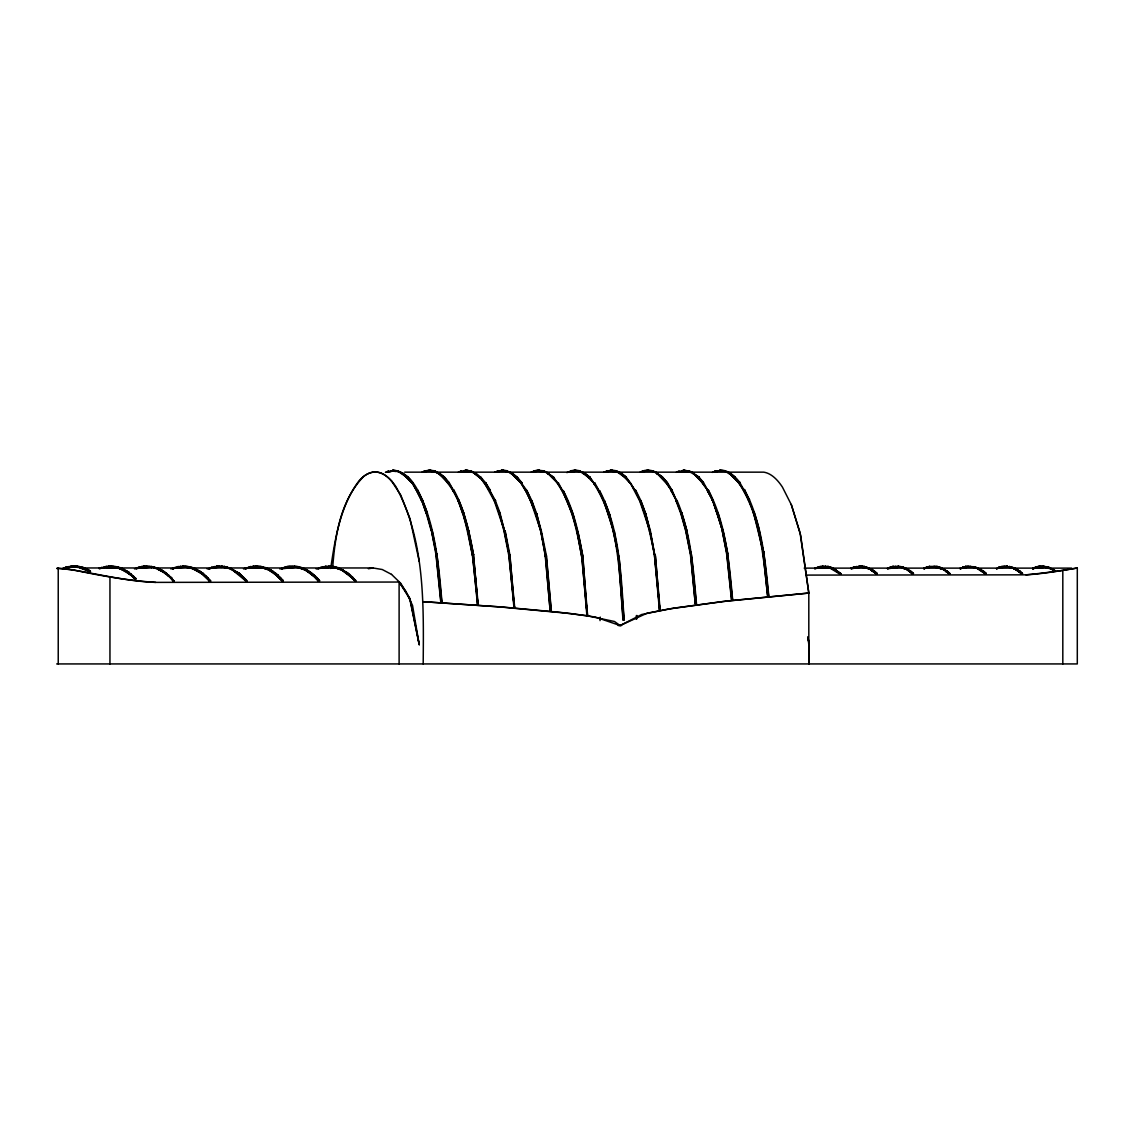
<?xml version="1.0" encoding="UTF-8"?>
<svg xmlns="http://www.w3.org/2000/svg" width="1134" height="1134" viewBox="0 0 1134 1134"><rect width="100%" height="100%" fill="white"/><g stroke="black" fill="none" stroke-linecap="round" stroke-linejoin="round"><path stroke-width="1.5" d="M71.144 566.787L68.635 566.617L67.997 567.567L75.751 566.646L71.329 566.192L67.997 567.567L77.098 566.731L74.688 566.277L75.34 567.241L77.098 566.731L72.661 566.079L66.637 567.142L67.331 568.106L63.986 568.687L63.958 567.964L65.956 567.298L65.999 568.474L65.956 567.298L65.999 568.474M258.098 566.716L253.364 566.164L250.245 567.468L260.735 567.61L260.749 566.419L260.083 567.383L263.612 567.539L255.816 567.213L255.164 566.263C266.249 565.356 276.653 572.457 283.302 580.863L282.196 581.203L272.415 571.621L267.482 568.914L270.558 571.097L270.629 569.92L269.906 570.87L277.929 576.356L278.028 575.207L272.415 571.621L272.358 572.344L273.096 571.408L272.415 571.621L283.302 580.863M294.599 567.298L294.613 566.121L286.562 566.745L286.576 567.482L297.477 567.014L281.657 568.843L289.028 566.39L297.477 567.014L293.947 567.071L294.613 566.121C304.677 566.887 313.423 573.152 319.618 580.806L318.512 581.147L313.594 576.1L303.813 568.899L311.779 574.286L319.136 581.373M318.456 568.488L333.807 567.014L328.477 566.036L328.477 567.213L336.259 567.524L332.716 567.369L333.396 566.419L338.329 567.68L348.181 573.095L353.468 578.057L353 578.623L340.129 568.885L348.095 574.258L355.452 581.317L355.58 580.197L342.581 570.104L350.42 575.703M335.664 567.524L338.712 568.276L332.744 566.646L330.277 566.348L330.277 567.071L330.944 566.121L327.811 566.986L331.341 566.702L330.944 566.121M890.743 568.091L890.048 567.142L893.195 566.334L893.223 567.51L892.543 566.561L898.61 566.674L890.7 566.915L887.582 568.772L898.213 567.269L898.213 566.093L897.547 567.043L901.119 567.014L897.547 567.043L898.213 566.093L903.217 567.085L910.73 571.012L913.239 573.053L913.139 574.201L905.06 568.276L913.139 574.201M971.257 566.674L970.194 567.043L973.752 567L967.699 566.291L968.365 567.241L973.752 567L965.204 567.298L960.229 568.786L965.856 566.334L970.676 566.674M1045.761 566.986L1048.014 568.077L1048.043 566.901L1047.362 567.851L1054.719 570.374L1048.057 566.901L1045.279 566.617L1045.917 567.581L1046.342 566.986L1043.195 566.334L1043.181 567.071L1043.847 566.107L1037.553 566.546L1032.734 568.885L1038.999 567.142L1046.342 566.986L1038.999 566.405L1034.818 568.077L1043.847 567.298L1043.847 566.107M72.009 567.043L72.661 566.079L72.009 567.043L74.688 566.277L75.34 567.241L75.354 566.05M90.04 571.805L78.7 567.454L79.38 566.49L79.352 567.68L79.777 567.085L77.367 566.504L90.479 571.224L83.406 567.524L76.687 566.135L76.673 567.312M136.789 568.46L152.183 567.028L141.254 567.468L143.706 566.39L151.786 566.433L151.758 567.624L151.12 566.66L154.252 566.972L164.147 571.479L171.914 578.269L171.447 578.836L165.933 573.464L166.613 573.251L165.876 574.187L163.466 571.692L156.067 567.964L158.491 569.679L159.199 568.729L166.981 573.818L165.933 573.464M229.366 567.709L229.323 568.899L229.763 568.304L226.899 566.957L226.219 567.921L229.763 568.304L224.433 566.433L224.419 567.61L224.433 566.433L217.033 566.164L208.996 568.829L217.445 566.759L224.83 567.028L213.915 567.468L214.553 566.518L214.581 567.695L212.115 568.262M257.616 567.085L258.694 566.716M293.947 567.071L294.429 566.716M394.901 471.475L398.53 471.333L392.647 471.021L393.3 470.071C413.726 472.765 420.856 496.805 427.447 513.163L426.299 513.433L421.635 500.08L416.802 490.2L417.51 490.001L416.688 490.838L411.968 482.63L402.315 473.204L408.169 477.386L412.989 482.971L412.521 483.523L402.315 473.204M719.636 471.035L725.519 471.29L719.636 471.035L720.317 470.071C728.708 470.1 735.201 476.351 739.921 482.659L738.815 482.999L729.261 473.076L735.115 477.187L734.024 477.542L729.275 473.076L739.453 483.212L739.595 482.12L738.801 482.985C760.701 515.984 763.38 557.318 767.562 595.506L768.739 595.393C765.549 562.875 762.431 529.592 749.248 499.3L748.383 500.037L749.531 499.754L744.4 489.534L743.592 490.37L749.021 500.264L744.428 489.576L743.606 490.398L744.428 489.576M729.275 473.076L729.885 474.026L724.924 471.29M933.863 567.043L937.01 567.61L937.435 567.014L934.529 567.269L933.877 566.305L937.038 566.419L939.533 567.071L939.505 568.247L936.372 566.646L939.93 567.652L939.491 568.247L939.533 567.071M999.72 568.12L999.026 567.17L1001.52 566.575L1007.573 566.674L999.678 566.943L996.573 568.8L1001.535 567.298L1007.162 567.269L1007.176 566.079L1006.51 567.043L1010.068 567L1004.681 566.064L999.692 566.943L999.054 567.893L1007.573 566.674L1012.563 567.638L1012.138 568.233L1009.005 566.631L1012.166 567.043L1020.019 571.508L1022.514 573.506L1022.06 574.073L1013.994 568.233L1022.06 574.073M1009.657 567.595L1009.671 566.405L1008.991 567.369M1043.195 566.334L1043.847 567.298M330.277 566.348L330.93 567.298M458.845 472.07L461.254 470.893L460.645 471.829L471.361 471.375L466.117 470.071L465.45 471.021L471.361 471.375L466.131 470.071L458.193 472.297M494.594 472.268L502.518 470.071L501.866 471.021L502.518 470.071L507.366 470.794L507.352 471.985L501.852 470.298L507.763 471.39L507.337 471.985L507.366 470.794M615.762 471.021L616.372 471.971L610.9 471.021L606.08 471.829L611.58 470.071L616.414 470.794L615.719 471.744L616.414 470.794L621.262 473.091L626.124 477.003L630.83 483.807L620.596 473.303L615.762 471.021L626.025 478.151L626.138 477.031L620.61 473.317L621.29 473.091L625.883 477.584M684.057 471.248L684.057 470.071L683.391 471.021L689.288 471.319L684.071 470.071L678.6 471.886L689.288 471.319L683.405 470.298L684.071 471.248L688.692 471.319M123.776 570.473L124.485 569.523L123.776 570.473L123.819 569.75L126.739 570.799L131.615 574.612L131.147 575.179L121.522 569.41L122.231 568.46L122.189 569.637L119.283 568.559L119.311 567.822L123.819 569.75L130.509 574.966L131.615 574.612L119.977 567.595L117.723 566.929L117.681 568.106L117.723 566.929L113.216 566.149L105.788 566.575L106.468 567.539L117.695 568.106L117.723 566.929L117.695 568.106M151.772 567.624L151.587 567.028M154.224 568.162L154.252 566.972L154.224 568.162L151.105 567.397M187.918 567.028L177.57 566.731L177.584 567.468L184.97 567.085L190.555 568.148L190.569 566.972L189.888 567.921L193.007 568.899L193.432 568.318L188.499 567.028L178.251 567.695L177.57 566.731L185.636 566.121L190.569 566.972L190.555 568.148L190.569 566.972L193.049 567.723L203.298 573.79L210.683 580.962L209.577 581.303L202.192 574.144L194.807 569.665L195.516 568.715L202.929 573.209L210.683 580.962M223.767 566.66L223.752 567.383L227.296 567.553L218.834 566.263L211.434 567.312L211.448 568.035L212.512 567.666L211.434 567.312M263.187 568.134L263.017 567.539M299.504 568.12L299.546 566.943L299.518 568.134L296.881 567.014M81.364 568.063L82.059 567.113L82.017 568.29M829.904 568.063L830.584 567.099L833.093 568.091L840.989 573.705L839.883 574.059L829.89 568.063L830.598 567.099L830.556 568.29L819.91 567.284L819.896 566.546L828.075 566.433L833.051 569.268L833.107 568.091L833.051 569.268M868.743 568.29L869.367 569.254L866.234 567.312L871.918 569.381L876.936 573.095L876.837 574.243L868.743 568.29L871.848 570.558L871.933 569.396L871.196 570.331L876.837 574.243M986.211 573.549L983.362 570.955L982.625 571.89L983.717 571.536L980.853 569.311L975.183 567.284L985.758 574.116L985.843 572.968L977.678 568.247L985.758 574.116M1014.675 568.006L1013.952 568.956L1014.675 568.006L1017.155 569.282L1017.099 570.459L1011.967 567.638M905.031 568.999L905.726 568.049L905.669 569.225L902.522 568.035L903.217 567.085L903.188 568.262L900.524 567.014M936.358 567.383L937.038 566.419L937.01 567.61M82.711 568.474L83.392 567.524L85.872 569.14M124.272 570.118L119.311 567.822L122.189 569.637L122.231 568.46L122.174 569.637M156.038 568.687L156.719 567.737L159.582 569.325L158.491 569.679L159.199 568.744L159.143 569.906L156.067 567.964M267.482 568.914L268.106 569.863L264.987 568.658L265.682 567.709L265.654 568.885L262.535 567.907M303.813 568.899L304.422 569.849L301.318 568.644L302.013 567.695L301.97 568.871L298.852 567.893M335.182 567.893L338.286 568.857L338.329 567.68L337.634 568.63L340.739 569.835L340.129 568.885M1049.474 567.865L1054.28 570.955M264.987 568.658L265.696 567.709L265.639 568.885M301.318 568.644L302.013 567.695L301.956 568.871M338.13 568.276L338.286 568.857M832.427 568.318L834.893 570.359L835.985 569.991L832.427 568.318L840.535 574.286M943.871 569.566L944.48 570.501L941.362 568.262L947.046 570.983L949.909 573.591L949.441 574.158L943.871 569.566L949.441 574.158M977.678 568.247L980.626 569.892M1047.377 567.128L1050.523 568.219L1048.057 566.901L1048.014 568.077M246.517 581.473L239.146 574.343L231.166 568.928L239.246 573.18L246.645 580.353L246.517 581.473L231.166 568.928L239.6 573.761L246.999 580.906M866.206 568.049L866.915 567.099L866.872 568.276L861.216 567.043L851.237 568.772L851.209 568.035L854.37 566.915L862.294 566.688L867.297 567.68L866.206 568.049L869.367 569.254M902.522 568.035L903.231 567.085L902.536 568.035L905.669 569.225L905.06 568.276M938.839 568.021L939.547 567.071L942.042 568.035L941.985 569.211L938.839 568.021L941.985 569.211L942.042 568.035L941.333 568.984M975.183 567.284L978.727 568.602L972.689 566.646L975.85 567.057L975.807 568.233M444.23 476.89L443.493 477.811L444.599 477.457L438.73 473.247L443.55 477.102L448.936 483.623L444.23 476.89L439.411 473.02L438.688 473.955C462.218 493.403 466.145 526.913 472.368 554.88L473.53 554.696C469.49 532.569 464.77 510.102 453.94 490.157L453.118 490.979L453.94 490.157M475.103 473.998L475.812 473.048L481.014 477.527L479.923 477.882L475.089 473.998L475.826 473.062L475.103 473.998L480.561 478.094L485.366 483.722L485.848 483.169L484.728 483.495L494.367 501.072L504.616 531.279L500.066 513.333L499.173 513.957L500.335 513.716L495.218 500.321L494.353 501.044L495.501 500.774L489.675 490.498L494.991 501.271M512.171 474.267L506.714 471.035L512.228 473.091L517.076 477.017L521.938 482.715L521.796 483.835L511.547 473.317L517.444 477.598L521.782 483.807L516.409 477.258L511.562 473.332M553.378 478.222L553.505 477.088L553.378 478.222L547.963 473.36L553.505 477.088L558.226 483.934L547.977 473.374L553.86 477.669L552.768 478.024L547.977 473.374M589.779 478.279L589.907 477.145L589.779 478.279L579.531 471.064L585.045 473.161L589.907 477.145L594.627 484.005L584.364 473.388L590.261 477.712L589.17 478.066L584.379 473.402M656.827 473.232L662.327 476.875L662.242 478.024L656.813 473.232L662.327 476.875L667.175 482.503L671.838 491.164L666.395 483.382L656.827 473.232L662.695 477.442L667.515 483.056L672.334 490.625L671.2 490.937L672.023 490.101L676.644 501.03L671.2 490.937L672.037 490.129M698.572 476.762L697.793 477.655L698.572 476.762L703.378 482.304L703.222 483.382L693.044 473.147L698.544 476.734L703.25 483.41L693.058 473.161L698.913 477.315L697.807 477.669L693.058 473.161M871.848 570.558L871.933 569.396L877.291 573.662M126.058 571.026L126.668 571.975L126.739 570.799M1053.628 570.742L1054.336 569.792M89.388 571.579L82.725 567.751M199.726 572.386L199.782 571.678L208.217 578.227L207.749 578.794L199.782 571.678L194.85 568.942L187.45 566.66L182.517 566.263L182.503 566.986L183.169 566.036M306.223 570.841L306.931 569.906L314.699 575.746L313.594 576.1L306.265 570.118L306.945 569.906L306.875 571.068L307.314 570.487L301.346 567.921M837.445 571.309L839.883 574.059M128.27 573.237L128.993 572.301L128.922 573.464L126.072 571.026M330.703 568.474C335.125 538.267 340.214 506.076 358.925 480.944A148.412 47.685 90 0 1 395.922 486.699C425.193 540.535 423.62 604.45 423.195 663.929M912.501 573.988L907.554 569.58L913.593 573.634M165.876 574.187L163.466 571.692L166.528 574.399M600.028 620.61L600.269 617.094M636.131 619.065L636.387 615.549M636.727 619.022L636.982 615.507M202.192 574.144L202.929 573.209L202.83 574.371M238.509 574.116L239.246 573.18L238.509 574.116L231.166 568.928M274.825 574.087L275.562 573.152L275.463 574.314M438.73 473.247L444.131 478.038M479.923 477.882L475.146 473.289M620.596 473.303L621.205 474.253L620.61 473.317M873.69 571.99L874.427 571.054L873.704 571.99L874.427 571.054L873.747 571.281L876.199 574.017M948.804 573.946L947.046 570.983M985.106 573.903L985.163 573.194M1017.099 570.459L1017.155 569.282L1020.019 571.508L1018.927 571.862L1019.65 570.926L1022.514 573.506M1021.422 573.861L1018.984 571.153L1019.664 570.926L1018.927 571.862M135.641 579.417L132.834 576.242L135.768 578.283L135.003 579.205L128.326 572.528L129.007 572.301L128.907 573.464M173.899 581.572L168.413 575.533L171.56 577.702L173.899 581.572L171.319 578.269M332.631 568.29C334.984 536.141 340.328 500.406 363.759 476.365A148.228 47.614 90 0 1 391.485 481.029M135.003 579.205L132.834 576.242L136.108 578.85M245.894 581.246L238.565 573.407L239.246 573.194L239.146 574.343M318.512 581.147L314.104 575.746M355.452 581.317L354.899 580.41M173.261 581.359L170.88 577.915M209.577 581.303L207.196 577.872L207.876 577.66L207.749 578.794M282.196 581.203L282.961 580.296M411.883 483.311L412.648 482.404L411.869 483.297M666.494 482.715L667.515 483.056L661.661 477.102L662.355 476.89L662.242 478.024M479.909 477.868L480.66 476.946L485.848 483.169L490.186 491.32L490.356 490.271L490.157 491.291L479.994 477.187L484.742 483.509L485.508 482.616L485.352 483.708M563.031 491.589L558.382 482.857L557.588 483.722C572.146 505.367 577.107 531.662 581.728 556.851L582.904 556.666C578.864 534.029 574.215 510.995 563.215 490.568L563.031 491.589C573.719 511.873 578.368 534.582 582.337 556.978M599.362 491.206L594.783 482.928L593.989 483.779L594.769 482.9L594.003 483.793C619.547 523.979 619.277 574.13 622.991 619.873L624.168 619.788C620.964 576.299 620.326 530.315 599.645 490.71L598.823 491.532L599.645 490.71M626.025 478.151L625.444 477.244L630.291 482.914L639.845 501.242L650.094 531.591L645.813 513.943L640.979 500.93L635.848 490.427L635.012 491.22L635.82 490.384L635.635 491.405C646.267 511.491 650.944 533.986 654.913 556.17L650.406 530.896L645.544 513.56L640.696 500.477L639.831 501.214L640.696 500.477M666.494 482.73L671.838 491.164M707.531 490.044L712.336 499.839L717.014 513.135L718.162 512.866L717.184 512.611L721.989 529.408L726.611 553.562L731.416 599.248L732.592 599.121C729.148 562.053 726.015 523.355 708.226 489.845L707.418 490.682L712.832 500.647L708.211 489.817L707.403 490.653L712.832 500.647M635.635 491.405L630.291 482.914M525.992 491.277L526.786 490.412L531.945 500.973L536.779 514L541.06 531.676L530.797 501.256L525.978 491.249L527.112 490.951L525.992 491.277L521.144 483.608L521.938 482.715M557.687 483.056L563.045 491.617M421.494 500.675L422.628 500.363L421.494 500.675L416.674 490.809L417.808 490.498L416.802 490.2M458.065 500.264L458.547 501.058C472.183 533.646 474.806 569.282 477.768 604.068L473.53 554.696L468.47 530.173L463.622 513.05L462.729 513.674L463.891 513.433L458.788 500.108L457.923 500.845L459.072 500.562L458.065 500.264L462.743 513.716L463.622 513.05M676.034 500.845L676.573 500.533M712.209 500.448L713.343 500.151L712.209 500.42M743.72 489.76L748.993 500.222M526.105 490.639L536.24 514.453L541.06 531.676M494.495 500.463L495.501 500.774L494.495 500.463L489.675 490.498M603.798 501.03L609.1 514.949L613.933 532.385L609.383 514.113L608.476 514.737L609.638 514.496L604.507 500.888L603.798 501.03L604.791 501.327L603.798 501.058L613.933 532.385M426.299 513.433L421.635 500.08L422.628 500.363L421.479 500.647M712.762 500.151L722.415 530.046L717.893 512.469M753.345 512.044L754.337 512.327L753.174 512.568L754.337 512.327L753.345 512.086L763.366 552.485L758.887 528.572L754.067 511.93M676.02 500.817L680.839 513.674L681.988 513.404L680.839 513.674L685.645 530.669L690.464 554.795L695.27 603.657L696.46 603.543C693.398 568.602 690.875 532.725 676.87 500.094M525.978 491.249L527.112 490.951L521.257 482.956L531.435 501.469L526.8 490.455M499.343 513.447L500.335 513.716L499.357 513.475L504.006 531.123M530.953 500.704L536.24 514.453L531.662 500.519M717.184 512.611L718.162 512.866L717.17 512.582M721.819 529.904L722.968 529.649L721.805 529.847M426.852 513.163L431.289 529.833L435.91 554.242L440.715 601.573L441.906 601.459C438.957 567.099 435.952 532.016 422.344 499.91M681.01 513.163L681.988 513.404L681.01 513.163L685.829 530.188L690.663 554.413L695.27 603.657M535.801 513.759L536.779 514L535.801 513.759L540.635 531.052L545.482 555.816L550.103 610.106L545.27 556.099L546.446 556L551.28 610.007L550.103 610.106M649.484 531.449L644.835 513.702L639.987 500.661M562.535 490.795L572.231 514.014L577.504 532.087L572.953 513.9L563.244 490.597M808.811 644.736L807.975 637.095M426.285 513.404L431.104 530.315L432.267 530.074L431.289 529.833M503.992 531.081L505.169 530.882L509.988 555.348L514.226 606.846L508.812 555.447L503.992 531.081L505.169 530.882L504.176 530.641M504.191 530.698L509.421 555.646L504.913 530.57M472.368 554.88L467.747 530.287L462.913 513.192M654.516 555.674L659.719 609.412L655.48 555.858L654.516 555.674L650.051 531.208M545.284 556.184L546.446 556L545.284 556.184L541.017 531.293M582.663 556.355L581.714 556.766L587.157 614.571L582.904 556.666L577.816 531.392L576.894 531.889L578.057 531.704L577.078 531.463M581.728 556.851L577.093 531.52M613.522 531.818L614.486 532.002L613.522 531.818L618.753 557.46L614.245 531.69M814.921 568.758L815.53 567.808L814.907 568.758L823.468 566.646L830.386 567.695M851.209 568.035L852.3 568.403L851.237 568.772M102.358 568.006L99.027 568.446L101.932 567.411M1035.498 568.304L1035.455 567.128L1035.498 568.304L1035.455 567.128L1032.734 568.885M295.024 566.716L287.214 566.518L281.671 568.843M326.025 567.354L326.011 566.164L320.454 568.049L328.888 566.631L322.892 566.745L320.454 568.049L328.477 567.213L327.811 566.263M139.454 568.247L149.121 566.716M255.646 566.631L250.912 567.695L250.231 566.745L256.227 566.631L248.445 568.276M284.79 568.276L284.747 567.099M286.562 566.745L287.242 567.709L287.214 566.518M321.12 568.276L321.092 567.099L318.002 568.857M323.97 567.113L323.374 567.113M818.082 568.091L817.387 567.128L820.973 566.915L817.883 567.496M854.2 567.496L857.29 566.915L854.398 568.091L854.37 566.915M927.073 568.106L926.379 567.156L929.951 566.929L923.912 568.786L927.031 566.929L934.94 566.674L926.861 567.51M1002.598 566.929L1002.017 566.929M70.393 566.957L69.812 566.957M108.708 566.107L108.708 567.284L108.708 566.107L108.708 567.284L108.694 566.107L105.802 567.312L115.866 567.043L109.105 566.688L101.309 568.361M180.519 566.745L175.784 568.262M1039.651 566.178L1039.665 567.369L1038.985 566.405L1043.663 566.702M68.664 567.794L68.635 566.617L63.986 568.687M141.92 567.695L141.906 566.504L138.787 568.035L139.425 567.071L142.317 567.099L141.892 566.504L141.254 567.454M253.364 567.354L253.364 566.164L252.712 567.128M290.091 566.759L289.51 566.759M965.686 566.929L963.39 568.12L962.695 567.156L966.281 566.929L962.709 567.156L963.39 568.106M250.883 566.518L251.309 567.113L245.327 568.843L250.883 566.518L250.245 567.468M426.908 471.22L430.126 470.667L429.715 470.071L429.049 471.021L429.701 470.071L429.063 471.021L434.946 471.361L430.126 470.667L424.229 471.857L424.215 471.134L429.701 470.071L434.946 471.361L431.317 471.489M466.131 471.248L465.932 470.653M547.92 474.083L548.658 473.147L543.796 470.823L538.267 470.298L538.948 471.248L544.178 471.404L543.767 471.999L538.267 471.021L533.434 471.801L533.419 471.078M569.821 471.801L575.335 470.071L575.335 471.248L569.821 471.801L570.473 470.837L575.307 470.071L580.169 470.837L580.154 472.013L574.654 470.298L580.58 471.418L579.488 471.787M645.005 471.22L648.223 470.667L647.826 470.071L647.145 471.021L647.798 470.071L647.16 471.021L653.042 471.347L648.223 470.667L642.34 471.857L642.312 471.134C647.386 469.306 652.943 470.227 657.493 473.006L656.77 473.941M105.788 566.575L106.865 566.943L104.186 566.787L103.548 567.751L106.44 566.348L105.802 567.312M141.906 566.504L144.372 566.164L144.387 567.34L143.706 566.39L146.839 566.036L146.839 567.213L146.839 566.036M177.57 566.731L178.648 567.099L172.666 568.829L178.222 566.504L177.584 567.468M820.973 566.915L820.378 566.915M819.896 566.546L823.468 566.646L819.91 567.284M897.547 567.043L892.557 567.284L893.209 566.334L893.223 567.51L890.53 567.51M896.115 566.646L895.534 566.646M934.529 567.269L928.888 567.298L929.54 566.334L929.554 567.524L928.874 566.561L934.345 566.674M966.281 566.929L965.204 566.561L968.762 566.646L965.87 567.524L965.856 566.334M1005.093 566.646L1004.497 566.646M214.978 567.099L214.383 567.099M221.952 567.312L221.966 566.121L221.952 567.312L216.381 567.128L217.033 566.164L217.048 567.34L213.915 567.468M71.74 566.787L70.662 566.419M857.29 566.915L856.709 566.915M854.412 568.091L853.718 567.142L859.799 566.646L856.893 567.51L856.879 566.32M932.446 566.646L931.85 566.646M1039.481 566.773L1038.999 566.405M72.675 567.269L72.661 566.079M74.008 567.213L74.008 566.036L73.356 566.986M110.962 566.036L110.296 566.986L110.948 566.036L110.296 566.986L112.55 566.376L117.525 567.524M144.783 566.745L144.188 566.745M217.019 566.164L217.033 567.354L216.367 566.39M219.897 566.631L219.316 566.631M292.558 566.631L291.962 566.631M1042.16 566.631L1041.565 566.631M828.061 567.624L828.075 566.433L828.061 567.624L824.9 567.057L825.566 566.093L825.566 567.284L823.057 567.241L822.405 566.277L823.057 567.241L822.405 566.277L829.918 567.326L833.476 568.673L833.036 569.268M859.388 566.05L858.736 567.014L858.721 566.277L862.294 566.688L858.721 567.014L859.388 566.05L861.883 566.093L866.702 567.68M968.762 566.646L968.181 566.646M113.613 566.745L113.017 566.745M186.047 566.716L185.452 566.716M714.859 471.914L714.831 471.191L720.714 470.667L714.845 471.928L715.469 470.964L720.714 470.667L717.51 471.262M78.033 566.277L78.019 567.468L76.021 567.085L76.687 566.135L74.688 566.277M390.11 471.815L393.711 470.667L385.404 472.339M502.348 470.653L501.866 471.021M825.977 566.688L825.382 566.688M862.294 566.688L861.698 566.688M864.377 567.624L864.406 566.433L861.23 566.32L864.377 567.624L864.391 566.433L863.711 567.397L863.725 566.66L866.234 567.312L872.287 569.963L871.196 570.331M76.035 566.362L81.861 567.709M538.919 471.248L538.948 470.071L534.086 470.851L533.434 471.801M575.136 470.653L579.517 471.064L585.413 473.757L584.322 474.111M261.16 567.014L260.565 567.014M333.807 567.014L333.212 567.014M115.271 567.043L119.935 568.772L119.311 567.822M83.363 568.701L83.788 568.106L81.393 567.34M85.121 568.588L84.54 568.588M200.378 572.613L200.449 571.451L200.378 572.613L192.355 568.687L193.049 567.723M195.459 569.892L195.516 568.715L193.049 567.723M119.935 568.772L120.36 568.191L117.057 567.156M153.586 567.198L157.116 568.332L153.572 567.936M226.233 567.184L231.832 568.701L231.138 569.651M424.244 471.857L429.049 470.298L434.563 470.766L439.765 473.601L433.854 471.716L434.549 470.766M87.417 569.169L86.708 570.118L87.417 569.169L90.479 571.224M688.848 471.9L688.225 470.95L694.093 473.516L688.196 471.687L688.905 470.738L693.71 472.921L693.002 473.87M392.647 471.021L398.53 471.333L392.647 470.298L393.314 471.248M158.491 569.679L161.609 571.153L161.68 569.977L160.957 570.926L164.061 572.642L163.466 571.692M198.365 570.544L197.77 570.544M232.215 569.296L228.699 567.936L231.634 569.296M234.681 570.515L234.086 570.515M536.113 471.177L539.345 470.653L538.919 470.071L538.267 471.021L544.178 471.404L538.281 470.298L533.419 471.078M89.147 570.445L88.551 570.445M1006.51 566.305L1015.043 568.588L1013.966 568.956M309.78 571.961L309.185 571.961M237.148 572.004L236.552 572.004M265.016 567.936L270.998 570.501L270.558 571.082L270.629 569.92L273.464 571.99L272.358 572.344M337.663 567.907L343.63 570.473L342.539 570.827M346.097 571.933L345.501 571.933M161.595 571.139L161.666 569.977L161.595 571.139L159.143 569.906M902.551 567.312L908.603 569.948L907.512 570.303M941.376 568.262L944.92 569.92L943.828 570.274M911.098 571.593L910.503 571.593M1017.538 569.878L1016.943 569.878M312.233 573.705L311.637 573.705M163.466 571.692L164.515 572.06L163.409 572.415M348.549 573.676L347.954 573.676M412.521 483.523L407.701 477.938L397.481 470.979L403.35 473.558L402.258 473.913M439.765 473.601L439.312 474.168L433.897 470.993L439.184 473.601M511.505 474.04L512.596 473.686L506.714 471.035L501.866 470.298M611.58 470.071L610.9 471.021L610.914 470.298L616.811 471.39L621.645 473.672L620.553 474.026M642.34 471.857L647.145 470.298L651.979 470.993L657.876 473.587L652.461 471.347M719.651 470.298L724.456 470.922L730.324 473.431L729.219 473.785M947.046 570.997L946.309 571.919L947.046 570.997L949.909 573.591M408.169 477.386L407.588 477.386M517.444 477.598L516.849 477.598M543.767 471.999L543.129 471.049L549.026 473.728L543.597 471.404M242.066 575.817L241.471 575.817M205.75 575.845L205.169 575.845M133.514 576.029L132.763 576.937M282.834 581.416L277.277 576.129L278.028 575.207L277.929 576.356M280.382 578.709L280.495 577.575L279.744 578.496L277.915 576.341M316.797 577.532L316.046 578.439L316.797 577.532L319.618 580.806M168.342 576.228L169.079 575.307M133.869 576.596L133.401 577.163L130.566 574.258L133.273 576.596M444.117 478.009L444.259 476.904L443.479 477.797L448.936 483.623L449.092 482.545L448.922 483.594M762.984 552.045L763.933 552.173L762.984 552.045L767.562 595.506M731.416 599.248L732.592 599.121M440.715 601.573L441.906 601.459M739.425 483.183L739.595 482.12L744.216 490.568L734.534 477.187M568.375 501.185L567.794 501.185M472.354 554.795L473.53 554.696L472.354 554.795L477.768 604.068M477.187 603.997L478.364 603.898M513.645 606.789L514.822 606.676M509.038 555.235L509.988 555.348L509.038 555.235L513.872 606.577M649.47 531.392L654.913 556.17M659.138 609.355L660.314 609.256M458.788 500.108L458.533 501.015L453.231 490.342M645.813 513.943L645.218 513.943M573.223 514.297L572.627 514.297M604.507 500.888L604.266 501.781L598.95 490.894M586.562 614.515L587.738 614.415M622.991 619.873L624.168 619.788M618.37 557.063L619.334 557.148L618.37 557.063L623.218 619.703M759.128 528.898L758.547 528.898M468.711 530.485L468.129 530.485M686.538 530.032L685.645 530.669L686.807 530.428L681.718 513.007M609.383 514.113L608.476 514.737L609.355 514.056M727.532 553.052L726.611 553.562L727.787 553.378L722.727 529.337L722.004 529.45L726.809 553.179L731.643 599.007M431.289 529.876L436.505 554.356L432.011 529.762M686.24 530.74L691.06 554.923L686.566 530.117M712.421 472.41L715.469 470.964M676.162 472.368L679.223 470.936L678.6 471.886M386.056 472.113L388.452 470.922L388.494 472.098L388.452 470.922M421.805 472.325L424.229 471.12M639.902 472.325L642.964 470.908M495.246 472.056L498.095 471.461L497.684 470.865L497.032 471.829L502.929 470.653M603.642 472.283L611.552 470.071L611.58 471.248L611.552 470.071M530.995 472.254L534.497 471.446L534.086 470.851M566.816 472.594L570.884 471.432L570.473 470.837M279.829 568.928L282.125 568.488M316.159 568.942L319.051 568.488M170.823 568.914L176.181 567.666L175.104 567.298M207.153 568.914L209.464 568.474M243.484 568.928L248.842 567.68L247.793 568.049L248.417 567.085M134.492 568.899L137.384 568.46M923.912 568.786L927.031 566.929M814.878 568.035L818.464 567.496M172.666 568.829L173.133 568.46M245.327 568.843L245.794 568.474M281.629 568.12L282.72 568.488M887.568 568.772L888.035 568.418M923.884 568.063L924.366 568.418M960.229 568.786L960.696 568.432M999.026 567.17L999.522 567.524M1032.705 568.148L1033.202 568.517M63.958 567.964L64.652 568.914L64.624 567.737L62.625 568.474L64.454 568.332M69.061 567.198L67.133 567.51M66.637 567.142L67.728 567.51M99.027 568.446L100.118 568.814M136.335 568.829L136.959 567.865M138.773 567.298L139.851 567.666M172.637 568.106L173.715 568.46M180.703 566.164L180.051 567.113M208.996 568.829L210.045 568.474M245.298 568.12L246.39 568.474M606.066 471.092L607.144 471.461L606.095 471.829M887.539 568.049L888.631 568.418M962.709 567.156L963.191 567.524M960.214 568.063L961.292 568.432M997.027 568.432L996.573 568.8M65.956 567.298L65.318 568.247M461.283 470.879L461.297 472.07M326.011 566.164L325.359 567.128M392.647 470.298L393.711 470.667L387.842 471.872M683.405 470.298L684.468 470.667L681.265 471.234M805.948 575.094L1025.958 574.839C1043.252 573.18 1060.375 570.941 1077.3 568.006L1077.3 663.929L56.7 663.929M165.933 573.464L166.386 573.818M698.544 476.734L697.864 476.96L708.041 490.88L703.392 482.319L702.598 483.183L707.942 490.342M136.307 568.091L139.425 567.071M983.362 570.955L983.121 571.536M355.92 580.764L352.433 577.702L354.814 581.104M244.179 577.617L243.938 578.184M353.113 577.504L352.872 578.057M727.192 553.562L732.011 599.305M173.346 580.665L174.381 581.005M448.823 483.07L453.742 491.178M436.491 554.228L441.31 601.63M691.386 554.285L691.06 554.923M1025.958 574.839C1043.308 573.818 1060.375 570.742 1077.3 568.006M101.28 567.638L104.016 567.383M545.27 556.099L546.446 556L541.372 530.981M581.714 556.766L582.904 556.666L581.94 556.567L586.788 614.33M155.741 582.38C127.589 580.565 100.217 575.718 72.732 569.75L56.7 568.446L58.231 568.063C91.004 571.72 122.585 581.288 155.741 582.38L399.111 582.04L409.714 598.667L419.24 644.736L412.535 605.443L405.816 591.31L399.111 582.04L399.111 663.929M284.124 568.049L287.639 567.113M613.508 531.761L614.217 531.619M1040.062 566.773L1037.383 567.128M463.31 471.205L466.528 470.653M368.366 568.744L373.001 567.964L382.257 569.523L391.499 574.371M762.969 551.974L763.692 551.847M608.76 471.191L611.382 470.653M436.831 553.732L436.108 553.86L440.942 601.346M472.566 554.498L473.289 554.384M509.024 555.15L509.747 555.036M572.5 471.177L575.732 470.653M618.356 556.964L619.079 556.851M928.874 566.561L936.372 566.646L941.83 568.63M767.775 595.265L768.739 595.393M695.496 603.444L696.46 603.543M791.249 504.46L800.023 532.626L808.811 593.054L727.943 600.921L674.035 608.107L647.075 613.211L620.114 625.543L595.506 617.08L570.884 613.593L497.046 606.662L423.195 601.686L505.112 607.285L559.799 612.317L587.157 615.762L614.5 621.503L620.114 625.543L641.66 614.515L668.762 608.986L722.968 601.502L808.811 593.054L800.661 535.319L791.404 504.857L782.46 487.181A148.412 47.685 -90 0 0 763.65 472.155L404.682 472.155M550.33 609.908L551.28 610.007M397.949 471.333L398.119 471.928M470.766 471.375L465.464 470.298M579.984 471.418L580.154 472.013M475.6 473.643L470.979 470.78L470.27 471.73L476.181 473.643L470.312 471.007L470.936 471.971M553.264 477.669L558.226 483.934M589.68 477.712L594.627 484.005M412.393 482.971L422.117 500.859M703.137 482.857L703.222 483.382M453.657 490.653L449.092 482.545M74.419 566.631L73.341 566.263M973.156 567L970.194 566.305M299.348 567.539L296.413 566.646L297.051 567.61M1047.844 567.496L1045.293 566.617M154.054 567.567L148.653 566.348L149.305 567.312M903.018 567.666L895.052 566.277M975.651 567.652L972.689 566.646L973.326 567.595M83.221 567.964L151.375 567.964M154.777 567.964L373.001 567.964M804.176 568.12L1071.701 568.12M265.484 568.29L260.097 566.646L255.164 566.263L255.164 566.986M301.8 568.29L298.88 567.17M1052.026 569.183L1054.719 570.374M835.389 569.991L840.989 573.705M131.02 574.612L131.147 575.179M618.143 625.543L621.545 625.543M1008.991 567.369L1006.51 566.305M188.088 567.624L187.45 566.66L188.499 567.028M512.143 474.253L521.796 483.835M165.876 574.173L168.98 576.455M391.499 574.371L400.741 583.315L409.998 598.681L419.24 644.736M207.749 578.779L210.215 581.515M662.213 478.009L667.047 483.608M444.259 476.904L449.078 482.517M625.996 478.137L630.83 483.807M934.94 566.674L933.863 567.043M391.499 480.929L400.741 495.048L409.998 518.635L419.24 561.429M485.522 482.645L490.356 490.271M630.291 482.928L635.65 491.447M594.088 483.127L599.461 491.731M417.51 490.001L422.33 499.867M671.342 490.327L676.644 501.03M635.139 490.611L639.973 500.633M748.539 499.484L753.798 512.781L758.589 529.294L763.366 552.485M712.818 500.604L722.415 530.046L727.22 553.69M422.089 500.817L426.908 513.603M676.176 500.264L681.449 513.844L686.254 530.811M494.509 500.491L499.796 514.17L504.616 531.279L509.421 555.646M426.894 513.546L431.714 530.471M536.51 513.617L541.343 530.896M431.7 530.386L436.505 554.356M808.145 638.74L809.166 643.942L809.166 663.929M541.046 531.605L545.879 556.312M807.833 637.01L809.166 643.942M613.919 532.3L618.753 557.46M763.706 551.974L768.512 595.194M763.352 552.357L768.157 595.591M727.56 553.194L732.366 598.936M436.859 553.874L441.679 601.275M691.4 554.427L696.233 603.373M691.045 554.781L695.865 603.727M473.317 554.512L478.137 603.727M472.58 554.583L477.4 603.784M509.761 555.178L514.595 606.506M509.407 555.504L514.226 606.846M655.254 555.703L660.087 609.086M654.885 556.029L659.719 609.412M654.516 555.759L659.35 609.156M546.219 555.844L551.053 609.851M545.851 556.156L550.699 610.163M582.678 556.51L587.511 614.259M582.309 556.822L587.157 614.571M619.107 557.007L623.955 619.646M618.739 557.29L623.587 619.915M497.018 471.092L497.046 471.815M284.095 567.326L284.124 568.049M719.636 470.298L719.651 471.035M1062.813 570.955L1062.813 663.929M808.811 593.054L808.811 663.929M109.955 577.759L109.955 663.929M58.231 568.063L58.231 663.929M1037.979 567.128L1036.887 566.773L1037.979 567.128"/></g></svg>
